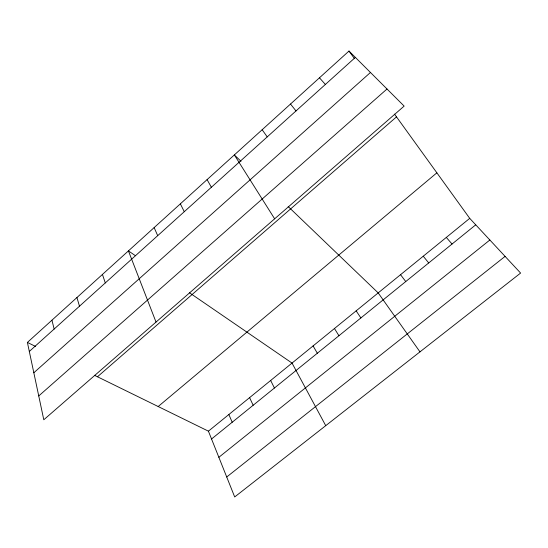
<?xml version="1.0" encoding="UTF-8"?>
<svg xmlns="http://www.w3.org/2000/svg" width="548" height="548" viewBox="0 0 548 548"><rect width="100%" height="100%" fill="white"/><g stroke="black" fill="none" stroke-linecap="round" stroke-linejoin="round"><path stroke-width="0.82" d="M27.4 342.425L349.001 51.046L404.143 106.093L43.792 419.768L27.4 342.425L35.654 346.466M29.311 351.453L355.364 57.403M33.832 372.756L370.462 72.473M38.744 395.944L387.011 88.995M97.462 376.771L396.505 116.882M158.173 406.534L436.872 172.826M208.418 431.166L469.725 218.357L520.6 273.062L234.688 496.954L208.418 431.166L94.427 375.284M211.542 438.996L475.739 224.824M218.858 457.306L489.85 240.003M226.721 476.993L505.085 256.382M135.472 255.724L128.424 250.895L156.022 322.073M189.334 292.653L292.036 363.071L325.731 425.659M241.01 161.311L234.352 154.92L274.644 218.816M288.193 206.575L378.189 292.906L419.974 351.864M319.463 77.809L325.375 84.447M446.312 237.428L452.045 244.031M423.255 256.211L428.721 262.944M290.515 104.031L296.002 110.936M400.547 274.699L405.753 281.562M349.001 51.046L354.467 58.629M394.533 114.148L469.725 218.357M262.156 129.732L267.225 136.89M356.166 310.846L360.865 317.95M334.465 328.512L338.931 335.732M313.093 345.918L317.319 353.248M207.089 179.621L211.377 187.258M270.657 380.476L274.432 388.011M180.361 203.835L184.272 211.699M249.6 397.629L253.155 405.267M154.146 227.591L157.701 235.667M228.859 414.521L232.194 422.255M102.435 274.438L105.298 282.919M76.939 297.537L79.481 306.209M51.937 320.196L54.156 329.047"/></g></svg>
